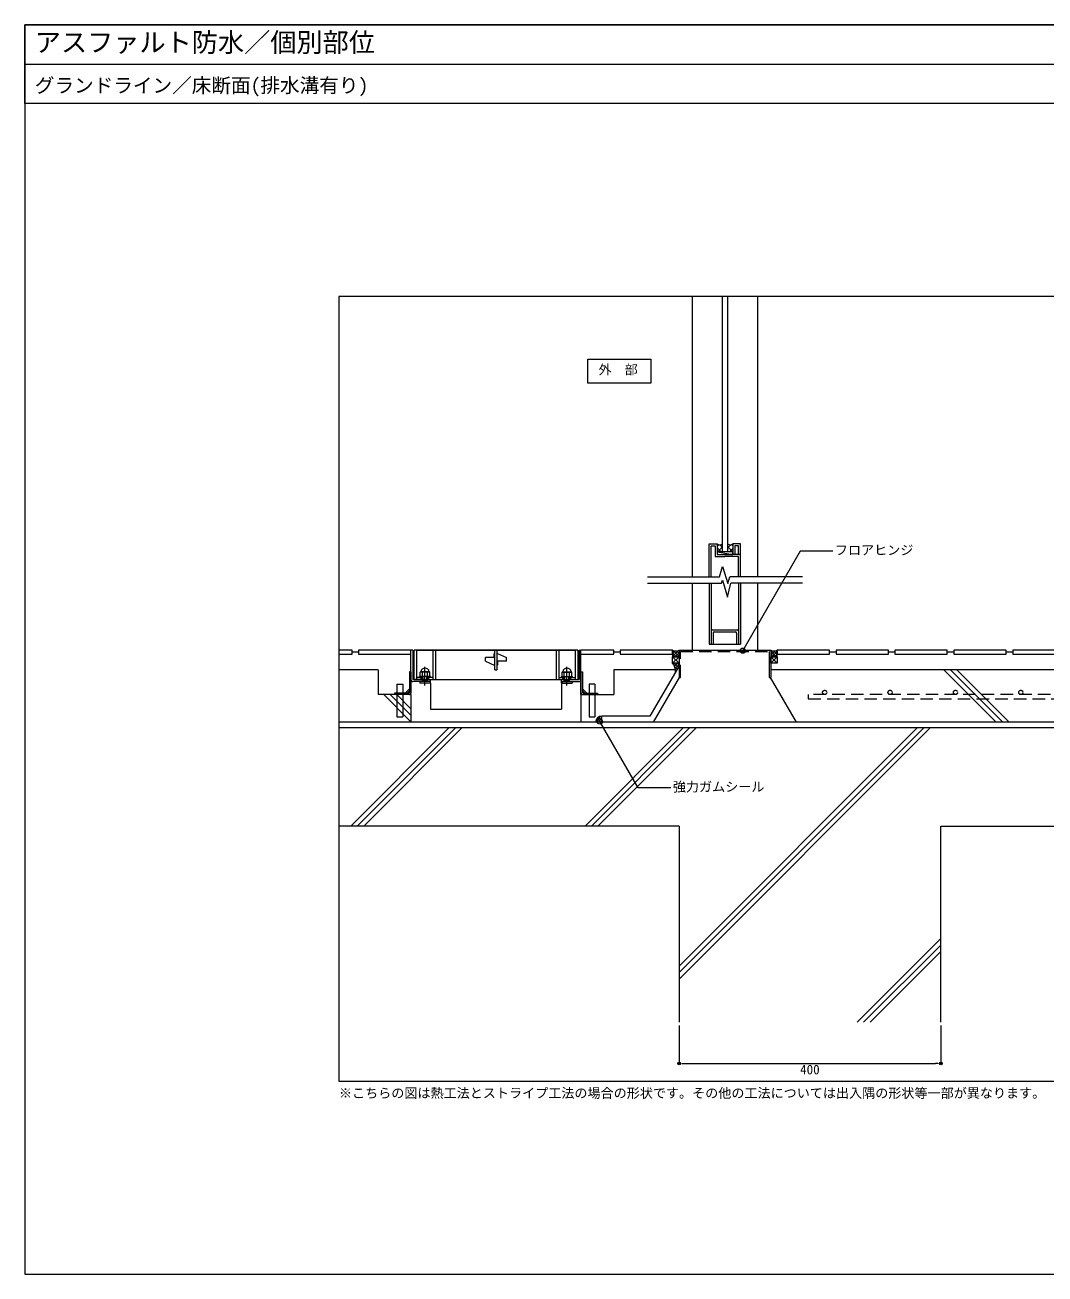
# Model space of a CAD drawing. Units: millimetres, scale not verified. Extents: x -1380 to 1380, y -955 to 955.
# Drawn here: x -1380 to 179, y -955 to 955 of the extents above; entities that cross this region are included whole.
import ezdxf
from ezdxf.enums import TextEntityAlignment as Align

# ---------------------------------------------------------------- set-up
doc = ezdxf.new("R2010")
doc.units = ezdxf.units.MM
doc.header["$LTSCALE"] = 3
doc.linetypes.add('USER1', pattern=[9.525, 6.35, -3.175])
for name, color, linetype, lineweight in [('0-0_0', 7, 'Continuous', 9), ('0-1_HATCH', 9, 'Continuous', 18), ('0-2_KUTAI', 3, 'Continuous', 18), ('0-3_BOUSUI', 1, 'Continuous', 18), ('0-4_MOJI', 7, 'Continuous', 18), ('0-6_KANAMONO', 4, 'USER1', 18), ('0-7_SIAGE', 5, 'Continuous', 18), ('0-8_BUHIN', 7, 'Continuous', 9), ('0-9_ZATU', 6, 'Continuous', 18), ('0-A_WAKU', 7, 'Continuous', 18)]:
    doc.layers.add(name, color=color, linetype=linetype, lineweight=lineweight)
doc.styles.add('ＭＳ ゴシック', font='')
doc.styles.get('ＭＳ ゴシック').set_extended_font_data('MS Gothic')

# ---------------------------------------------------------------- blocks, each defined once
blk = doc.blocks.new('_DOT')
at = {"layer": '0-0_0'}
for p, q in [((-0.5, 0), (-1, 0)), ((0.25, 0), (-0.25, 0))]:
    blk.add_line(p, q, dxfattribs=at)
blk.add_circle((0, 0), 0.25, dxfattribs=at)

msp = doc.modelspace()

# ---------------------------------------------------------------- linework, layer by layer
at = {"layer": '0-0_0', "lineweight": 18}
msp.add_line((-1379.957, 895.031), (1380.043, 895.031), dxfattribs=at)
msp.add_lwpolyline([(-899.957, -659.969), (900.043, -659.969), (900.043, 540.031), (-899.957, 540.031)], close=True, dxfattribs=at)
at = {"layer": '0-1_HATCH'}
for p, q in [((-318.303, 111.365), (-313.605, 126.857)), ((-313.605, 126.857), (-305.55, 100.872)), ((-428.382, 111.365), (-318.303, 111.365)), ((-428.382, 101.365), (-315.261, 101.365)), ((-315.261, 101.365), (-313.831, 106.08)), ((-313.831, 106.08), (-305.777, 80.095)), ((-305.777, 80.095), (-300.706, 101.365)), ((-305.55, 100.872), (-302.143, 111.365)), ((-191.531, 111.365), (-302.143, 111.365)), ((-191.531, 101.365), (-300.706, 101.365)), ((24.862, -30.969), (104.862, -110.969)), ((34.762, -30.969), (114.762, -110.969)), ((44.661, -30.969), (124.661, -110.969)), ((-529.957, -68.969), (-529.957, -50.319)), ((-789.956, -110.475), (-831.463, -68.969)), ((-789.956, -100.576), (-821.563, -68.969)), ((-789.957, -90.676), (-811.664, -68.969)), ((-789.957, -68.969), (-789.957, -66.669)), ((-881.773, -269.969), (-731.773, -119.969)), ((-871.874, -269.969), (-721.874, -119.969)), ((-861.974, -269.969), (-711.974, -119.969)), ((-523.813, -269.969), (-373.813, -119.969)), ((-513.914, -269.969), (-363.914, -119.969)), ((-504.014, -269.969), (-354.014, -119.969)), ((-379.957, -503.872), (3.946, -119.969)), ((-379.957, -493.972), (-5.953, -119.969)), ((-379.957, -484.073), (-15.853, -119.969)), ((-107.893, -569.969), (20.043, -442.033)), ((-97.993, -569.969), (20.043, -451.932)), ((-88.094, -569.969), (20.043, -461.832))]:
    msp.add_line(p, q, dxfattribs=at)
at = {"layer": '0-2_KUTAI'}
for p, q in [((-379.957, -0.969), (-379.957, -42.702)), ((-379.957, -0.969), (-239.957, -0.969)), ((-242.465, -2.989), (-242.465, -42.702)), ((-239.957, -0.969), (-239.957, -42.702)), ((-839.957, -30.969), (-899.957, -30.969)), ((-839.957, -30.969), (-839.957, -68.969)), ((-385.54, -30.969), (-479.957, -30.969)), ((-479.957, -30.969), (-479.957, -68.969)), ((661.043, -30.969), (-239.957, -30.969)), ((-759.957, -51.269), (-759.957, -90.969)), ((-559.957, -51.269), (-559.957, -90.969)), ((-379.957, -42.702), (-419.371, -110.969)), ((-379.957, -42.702), (-378.001, -42.702)), ((-242.465, -42.702), (-239.957, -42.702)), ((-240.508, -42.702), (-201.095, -110.969)), ((-789.957, -68.969), (-839.957, -68.969)), ((-789.957, -68.969), (-789.956, -110.969)), ((-529.957, -68.969), (-479.957, -68.969)), ((-529.957, -68.969), (-529.957, -110.969)), ((-759.957, -90.969), (-559.957, -90.969)), ((-379.957, -269.969), (-899.957, -269.969)), ((-379.957, -269.969), (-379.957, -569.969)), ((20.043, -269.969), (720.043, -269.969)), ((20.043, -569.969), (20.043, -269.969))]:
    msp.add_line(p, q, dxfattribs=at)
at = {"layer": '0-2_KUTAI', "linetype": 'USER1'}
for p, q in [((-378.001, -2.969), (-242.465, -2.969)), ((-378.001, -42.702), (-378.001, -2.989))]:
    msp.add_line(p, q, dxfattribs=at)
at = {"layer": '0-2_KUTAI'}
msp.add_lwpolyline([(820.043, -49.969), (670.043, -49.969), (670.043, -119.969), (-899.957, -119.969)], dxfattribs=at)
at = {"layer": '0-3_BOUSUI'}
for p, q in [((-321.957, 161.365), (-321.957, 149.353)), ((-321.957, 157.322), (-319.02, 160.259)), ((-315.743, 149.353), (-321.957, 155.567)), ((-320.945, 149.353), (-313.957, 156.342)), ((-313.957, 156.547), (-317.6, 160.191)), ((-313.957, 161.365), (-313.957, 149.353)), ((-305.957, 161.365), (-305.957, 149.353)), ((-305.957, 155.362), (-301.085, 160.234)), ((-297.957, 149.528), (-305.957, 157.528)), ((-302.985, 149.353), (-297.957, 154.382)), ((-297.957, 158.508), (-299.919, 160.47)), ((-297.957, 161.365), (-297.957, 149.353)), ((-313.957, 149.353), (-321.957, 149.353)), ((-297.957, 149.353), (-305.957, 149.353)), ((-389.957, -0.969), (-389.957, -10.969)), ((-389.957, -1.5), (-389.597, -1.141)), ((-389.957, -10.48), (-380.842, -1.365)), ((-389.957, -5.99), (-386.063, -2.097)), ((-384.006, -10.969), (-389.957, -5.018)), ((-388.496, -10.969), (-389.957, -9.508)), ((-379.957, -10.969), (-389.957, -20.969)), ((-379.957, -10.969), (-389.957, -10.969)), ((-389.936, -10.969), (-379.957, -20.969)), ((-379.957, -10.528), (-389.151, -1.333)), ((-385.955, -10.969), (-379.957, -4.971)), ((-379.957, -6.038), (-383.894, -2.101)), ((-381.465, -10.969), (-379.957, -9.461)), ((-379.957, -1.548), (-380.349, -1.156)), ((-379.957, -0.969), (-379.957, -10.969)), ((-239.957, -0.969), (-239.957, -10.969)), ((-239.957, -4.165), (-237.621, -1.829)), ((-239.957, -8.655), (-233.335, -2.033)), ((-231.342, -10.969), (-239.957, -2.354)), ((-235.832, -10.969), (-239.957, -6.844)), ((-229.957, -10.969), (-239.957, -20.969)), ((-229.957, -10.969), (-239.957, -10.969)), ((-239.936, -10.969), (-229.957, -20.969)), ((-237.781, -10.969), (-229.957, -3.145)), ((-229.957, -7.864), (-235.693, -2.127)), ((-233.291, -10.969), (-229.957, -7.635)), ((-229.957, -3.374), (-231.673, -1.658)), ((-379.957, -24.702), (-424.567, -101.969)), ((-388.608, -22.602), (-386.975, -20.969)), ((-381.343, -27.103), (-387.476, -20.969)), ((-386.959, -25.443), (-382.485, -20.969)), ((-382.986, -29.949), (-386.576, -26.359)), ((-385.849, -28.823), (-379.957, -22.931)), ((-385.508, -32.973), (-383.671, -31.136)), ((-384.63, -32.796), (-385.494, -31.931)), ((-379.957, -23.998), (-382.986, -20.969)), ((-507.104, -109.667), (-499.5, -102.064)), ((-504.022, -110.969), (-506.769, -108.222)), ((-499.532, -110.969), (-505.194, -105.307)), ((-503.916, -110.969), (-498.198, -105.252)), ((-498.198, -107.813), (-502.785, -103.226)), ((-498.198, -103.322), (-499.463, -102.058)), ((-499.425, -110.969), (-498.198, -109.742)), ((-498.198, -110.969), (-498.198, -101.969)), ((-424.567, -101.969), (-498.198, -101.969))]:
    msp.add_line(p, q, dxfattribs=at)
for points in [[(-389.936, -10.969), (-379.957, -10.969), (-379.957, -20.969), (-389.957, -20.969)], [(-239.936, -10.969), (-229.957, -10.969), (-229.957, -20.969), (-239.957, -20.969)]]:
    msp.add_lwpolyline(points, close=True, dxfattribs=at)
msp.add_lwpolyline([(820.043, -40.969), (661.043, -40.969), (661.043, -110.969), (-899.957, -110.969)], dxfattribs=at)
for centre, radius, start, end in [((-317.957, 167.536), 7.354, 237.05158, 302.94842), ((-301.957, 167.536), 7.354, 237.05158, 302.94842), ((-384.957, 9.007), 11.159, 243.37947, 296.62053), ((-234.957, 9.007), 11.159, 243.37947, 296.62053), ((-401.928, -32.232), 16.437, 351.78362, 43.25287), ((-498.198, -110.969), 9, 90, 180)]:
    msp.add_arc(centre, radius, start, end, dxfattribs=at)
at = {"layer": '0-4_MOJI'}
for p, q in [((-379.957, -574.969), (-379.957, -633.047)), ((20.043, -574.969), (20.043, -633.047)), ((-371.957, -633.047), (12.043, -633.047))]:
    msp.add_line(p, q, dxfattribs=at)
msp.add_lwpolyline([(-519.258, 444.042), (-423.266, 444.042), (-423.266, 407.433), (-519.258, 407.433)], close=True, dxfattribs=at)
for points in [[(-144.792, 150.347), (-194.792, 150.347), (-282.591, -1.724)], [(-392.503, -211.576), (-442.503, -211.576), (-501.035, -110.195)]]:
    msp.add_lwpolyline(points, dxfattribs=at)
for centre in [(-282.591, -1.724), (-501.035, -110.195)]:
    msp.add_circle(centre, 4, dxfattribs=at)
at = {"layer": '0-6_KANAMONO'}
msp.add_lwpolyline([(616.299, -68.727), (-182.396, -68.727), (-182.396, -75.189), (616.299, -75.189)], close=True, dxfattribs=at)
for centre in [(-157.396, -65.497), (-57.396, -65.497), (42.604, -65.497), (142.604, -65.497)]:
    msp.add_circle(centre, 3.231, dxfattribs=at)
at = {"layer": '0-7_SIAGE'}
for p, q in [((-869.957, -3.969), (-879.957, -3.969)), ((-469.957, -3.969), (-479.957, -3.969)), ((-229.957, -10.969), (-229.957, -0.969)), ((-139.957, -3.969), (-149.957, -3.969)), ((-49.957, -3.969), (-59.957, -3.969)), ((40.043, -3.969), (30.043, -3.969)), ((130.043, -3.969), (120.043, -3.969))]:
    msp.add_line(p, q, dxfattribs=at)
for points in [[(-899.957, -6.969), (-879.957, -6.969), (-879.957, -0.969), (-899.957, -0.969)], [(-529.957, -6.969), (-479.957, -6.969), (-479.957, -0.969), (-529.957, -0.969)]]:
    msp.add_lwpolyline(points, dxfattribs=at)
for points in [[(-869.957, -6.969), (-789.957, -6.969), (-789.957, -0.969), (-869.957, -0.969)], [(-469.957, -6.969), (-389.957, -6.969), (-389.957, -0.969), (-469.957, -0.969)], [(-229.957, -6.969), (-149.957, -6.969), (-149.957, -0.969), (-229.957, -0.969)], [(-139.957, -6.969), (-59.957, -6.969), (-59.957, -0.969), (-139.957, -0.969)], [(-49.957, -6.969), (30.043, -6.969), (30.043, -0.969), (-49.957, -0.969)], [(40.043, -6.969), (120.043, -6.969), (120.043, -0.969), (40.043, -0.969)], [(130.043, -6.969), (210.043, -6.969), (210.043, -0.969), (130.043, -0.969)]]:
    msp.add_lwpolyline(points, close=True, dxfattribs=at)
at = {"layer": '0-8_BUHIN'}
for p, q in [((-359.957, 540.031), (-359.957, 111.365)), ((-313.957, 540.031), (-313.957, 149.353)), ((-305.957, 540.031), (-305.957, 149.353)), ((-259.957, 540.031), (-259.957, 111.365)), ((-333.957, 111.365), (-333.957, 161.365)), ((-333.957, 161.365), (-321.957, 161.365)), ((-330.957, 111.365), (-330.957, 158.365)), ((-330.957, 158.365), (-324.957, 158.365)), ((-324.957, 158.365), (-324.957, 142.365)), ((-321.957, 161.365), (-321.957, 145.365)), ((-297.957, 161.365), (-297.957, 145.365)), ((-285.957, 161.365), (-297.957, 161.365)), ((-294.957, 158.365), (-294.957, 145.365)), ((-288.957, 158.365), (-294.957, 158.365)), ((-288.957, 145.365), (-288.957, 158.365)), ((-285.957, 111.365), (-285.957, 161.365)), ((-324.957, 142.365), (-309.957, 142.365)), ((-321.957, 149.353), (-297.957, 145.365)), ((-321.957, 145.365), (-309.957, 145.365)), ((-285.957, 145.365), (-309.957, 145.365)), ((-288.957, 142.365), (-309.957, 142.365)), ((-288.957, 111.365), (-288.957, 142.365)), ((-359.957, 101.365), (-359.957, -0.969)), ((-333.957, 101.365), (-333.957, 8.031)), ((-330.957, 101.365), (-330.957, 8.031)), ((-288.957, 101.365), (-288.957, 8.031)), ((-285.957, 101.365), (-285.957, 8.031)), ((-285.957, 101.365), (-285.957, 8.031)), ((-259.957, 101.365), (-259.957, -0.969)), ((-330.957, 28.179), (-330.957, 8.031)), ((-328.957, 30.179), (-290.957, 30.179)), ((-327.957, 25.179), (-327.957, 8.031)), ((-325.957, 27.179), (-293.957, 27.179)), ((-291.957, 25.179), (-291.957, 8.031)), ((-288.957, 28.179), (-288.957, 8.031)), ((-333.957, 8.031), (-285.957, 8.031))]:
    msp.add_line(p, q, dxfattribs=at)
msp.add_lwpolyline([(-321.957, 145.365), (-297.957, 145.365), (-297.957, 149.353), (-321.957, 149.353)], close=True, dxfattribs=at)
for centre, start, end in [((-328.957, 28.179), 90, 180), ((-325.957, 25.179), 90, 180), ((-293.957, 25.179), 0, 90), ((-290.957, 28.179), 0, 90)]:
    msp.add_arc(centre, 2, start, end, dxfattribs=at)
at = {"layer": '0-9_ZATU'}
for p, q in [((-789.957, -45.969), (-789.957, -0.969)), ((-786.957, -0.969), (-789.957, -0.969)), ((-786.957, -0.969), (-786.957, -45.969)), ((-784.957, -45.969), (-784.957, -0.969)), ((-534.957, -0.969), (-784.957, -0.969)), ((-780.957, -45.969), (-780.957, -0.969)), ((-779.957, -0.969), (-539.957, -0.969)), ((-755.957, -45.969), (-755.957, -0.969)), ((-751.957, -45.969), (-751.957, -0.969)), ((-675.957, -17.719), (-675.957, -12.219)), ((-662.457, -12.219), (-675.957, -12.219)), ((-675.957, -17.719), (-662.457, -23.969)), ((-662.457, -12.219), (-662.457, -5.969)), ((-661.457, -5.969), (-662.457, -5.969)), ((-661.457, -30.969), (-661.457, -0.969)), ((-658.457, -0.969), (-658.457, -30.969)), ((-657.457, -5.969), (-658.457, -5.969)), ((-657.457, -5.969), (-643.957, -12.219)), ((-643.957, -17.719), (-657.457, -17.719)), ((-657.457, -17.719), (-657.457, -23.969)), ((-643.957, -17.719), (-643.957, -12.219)), ((-567.957, -0.969), (-567.957, -45.969)), ((-563.957, -0.969), (-563.957, -45.969)), ((-538.957, -0.969), (-538.957, -45.969)), ((-534.957, -0.969), (-534.957, -45.969)), ((-532.957, -0.969), (-532.957, -45.969)), ((-532.957, -0.969), (-529.957, -0.969)), ((-529.957, -45.969), (-529.957, -0.969)), ((-792.257, -33.969), (-792.257, -65.669)), ((-789.957, -33.969), (-792.257, -33.969)), ((-789.957, -33.969), (-789.957, -66.669)), ((-775.957, -34.869), (-775.157, -34.069)), ((-760.957, -34.869), (-775.957, -34.869)), ((-775.957, -41.369), (-775.957, -34.869)), ((-761.757, -34.069), (-775.157, -34.069)), ((-772.457, -48.969), (-772.457, -34.869)), ((-768.457, -55.051), (-768.457, -26.643)), ((-764.457, -48.969), (-764.457, -34.869)), ((-760.957, -34.869), (-761.757, -34.069)), ((-760.957, -41.369), (-760.957, -34.869)), ((-662.457, -23.969), (-661.457, -23.969)), ((-661.457, -30.969), (-658.457, -30.969)), ((-658.457, -23.969), (-657.457, -23.969)), ((-558.957, -34.869), (-558.157, -34.069)), ((-558.957, -34.869), (-543.957, -34.869)), ((-558.957, -41.369), (-558.957, -34.869)), ((-558.157, -34.069), (-544.757, -34.069)), ((-555.457, -48.969), (-555.457, -34.869)), ((-551.457, -55.051), (-551.457, -26.643)), ((-547.457, -48.969), (-547.457, -34.869)), ((-543.957, -34.869), (-544.757, -34.069)), ((-543.957, -41.369), (-543.957, -34.869)), ((-529.957, -33.969), (-529.957, -66.669)), ((-529.957, -33.969), (-527.657, -33.969)), ((-527.657, -33.969), (-527.657, -65.669)), ((-811.309, -52.88), (-811.309, -66.669)), ((-811.309, -52.88), (-802.309, -52.88)), ((-802.309, -52.88), (-802.309, -66.669)), ((-772.457, -45.969), (-786.957, -45.969)), ((-759.957, -48.969), (-786.957, -48.969)), ((-784.957, -45.969), (-534.957, -45.969)), ((-772.457, -42.969), (-780.957, -42.969)), ((-772.457, -42.969), (-780.957, -42.969)), ((-759.957, -41.369), (-776.957, -41.369)), ((-776.957, -42.969), (-776.957, -41.369)), ((-776.457, -48.969), (-776.457, -51.469)), ((-760.457, -51.469), (-776.457, -51.469)), ((-774.457, -45.969), (-774.457, -42.969)), ((-772.957, -42.969), (-772.957, -41.369)), ((-771.457, -47.969), (-771.457, -41.369)), ((-765.457, -47.969), (-765.457, -41.369)), ((-764.457, -48.969), (-765.457, -47.969)), ((-755.957, -42.969), (-764.457, -42.969)), ((-755.957, -42.969), (-764.457, -42.969)), ((-763.957, -42.969), (-763.957, -41.369)), ((-762.457, -45.969), (-762.457, -42.969)), ((-760.457, -48.969), (-760.457, -51.469)), ((-759.957, -42.969), (-759.957, -41.369)), ((-759.957, -51.269), (-759.957, -45.969)), ((-563.957, -42.969), (-555.457, -42.969)), ((-563.957, -42.969), (-555.457, -42.969)), ((-559.957, -41.369), (-542.957, -41.369)), ((-559.957, -42.969), (-559.957, -41.369)), ((-559.957, -51.269), (-559.957, -45.969)), ((-559.957, -48.969), (-532.957, -48.969)), ((-559.457, -48.969), (-559.457, -51.469)), ((-559.457, -51.469), (-543.457, -51.469)), ((-557.457, -45.969), (-557.457, -42.969)), ((-555.957, -42.969), (-555.957, -41.369)), ((-555.457, -48.969), (-554.457, -47.969)), ((-554.457, -47.969), (-554.457, -41.369)), ((-548.457, -47.969), (-548.457, -41.369)), ((-547.457, -42.969), (-538.957, -42.969)), ((-547.457, -42.969), (-538.957, -42.969)), ((-547.457, -45.969), (-532.957, -45.969)), ((-546.957, -42.969), (-546.957, -41.369)), ((-545.457, -45.969), (-545.457, -42.969)), ((-543.457, -48.969), (-543.457, -51.469)), ((-542.957, -42.969), (-542.957, -41.369)), ((-517.604, -52.88), (-517.604, -66.669)), ((-508.604, -52.88), (-517.604, -52.88)), ((-508.604, -52.88), (-508.604, -66.669)), ((-814.957, -66.669), (-814.957, -68.969)), ((-793.257, -66.669), (-814.957, -66.669)), ((-792.257, -68.969), (-814.957, -68.969)), ((-811.309, -68.969), (-811.309, -80.969)), ((-802.309, -68.969), (-802.309, -80.969)), ((-792.257, -60.069), (-798.857, -66.669)), ((-792.257, -63.322), (-795.604, -66.669)), ((-527.657, -60.069), (-521.057, -66.669)), ((-527.657, -63.322), (-524.31, -66.669)), ((-527.657, -68.969), (-504.957, -68.969)), ((-526.657, -66.669), (-504.957, -66.669)), ((-517.604, -68.969), (-517.604, -80.969)), ((-508.604, -68.969), (-508.604, -80.969)), ((-504.957, -66.669), (-504.957, -68.969)), ((-811.309, -80.969), (-811.309, -102.88)), ((-802.309, -80.969), (-802.309, -102.88)), ((-508.604, -80.969), (-508.604, -102.88)), ((-811.309, -102.88), (-802.309, -102.88))]:
    msp.add_line(p, q, dxfattribs=at)
for points in [[(-765.457, -47.969), (-771.457, -47.969), (-772.457, -48.969)], [(-554.457, -47.969), (-548.457, -47.969), (-547.457, -48.969)], [(-517.604, -80.969), (-517.604, -102.88), (-508.604, -102.88)]]:
    msp.add_lwpolyline(points, dxfattribs=at)
for centre, radius, start, end in [((-768.457, -34.869), 6.5, 7.06972, 172.93029), ((-551.457, -34.869), 6.5, 7.0697, 172.93028), ((-786.957, -45.969), 3, 180, 270), ((-532.957, -45.969), 3, 270, 359.99999), ((-793.257, -65.669), 1, 270, 0), ((-792.257, -66.669), 2.3, 270, 0.00429), ((-527.657, -66.669), 2.3, 180.0085, 269.99648), ((-526.657, -65.669), 1, 180, 270)]:
    msp.add_arc(centre, radius, start, end, dxfattribs=at)
at = {"layer": '0-A_WAKU'}
for points in [[(-1379.957, -954.969), (1380.043, -954.969), (1380.043, 955.031), (-1379.957, 955.031)], [(1380.043, 835.031), (-1379.957, 835.031), (-1379.957, 955.031), (1380.043, 955.031)]]:
    msp.add_lwpolyline(points, close=True, dxfattribs=at)

# ---------------------------------------------------------------- block references
at = {"layer": '0-4_MOJI', "xscale": 8, "yscale": 8, "rotation": 180}
msp.add_blockref('_DOT', (-379.957, -633.047), dxfattribs=at)
at = {"layer": '0-4_MOJI', "xscale": 8, "yscale": 8}
msp.add_blockref('_DOT', (20.043, -633.047), dxfattribs=at)

# ---------------------------------------------------------------- texts
at = {"layer": '0-4_MOJI', "style": 'ＭＳ ゴシック'}
for s, p in [('外\u3000部', (-503.166, 416.311)), ('フロアヒンジ', (-141.792, 140.347)), ('強力ガムシール', (-389.503, -221.576)), ('400', (-194.957, -654.047)), ('※こちらの図は熱工法とストライプ工法の場合の形状です。その他の工法については出入隅の形状等一部が異なります。', (-899.957, -689.969))]:
    msp.add_text(s, height=14.66, dxfattribs=at).set_placement(p, align=Align.BOTTOM_LEFT)
at = {"layer": '0-A_WAKU', "style": 'ＭＳ ゴシック'}
for s, height, p in [('アスファルト防水／個別部位', 29.33, (-1364.957, 905.031)), ('グランドライン／床断面(排水溝有り)', 21.99, (-1364.957, 845.031))]:
    msp.add_text(s, height=height, dxfattribs=at).set_placement(p, align=Align.BOTTOM_LEFT)

doc.saveas('drawing.dxf')
